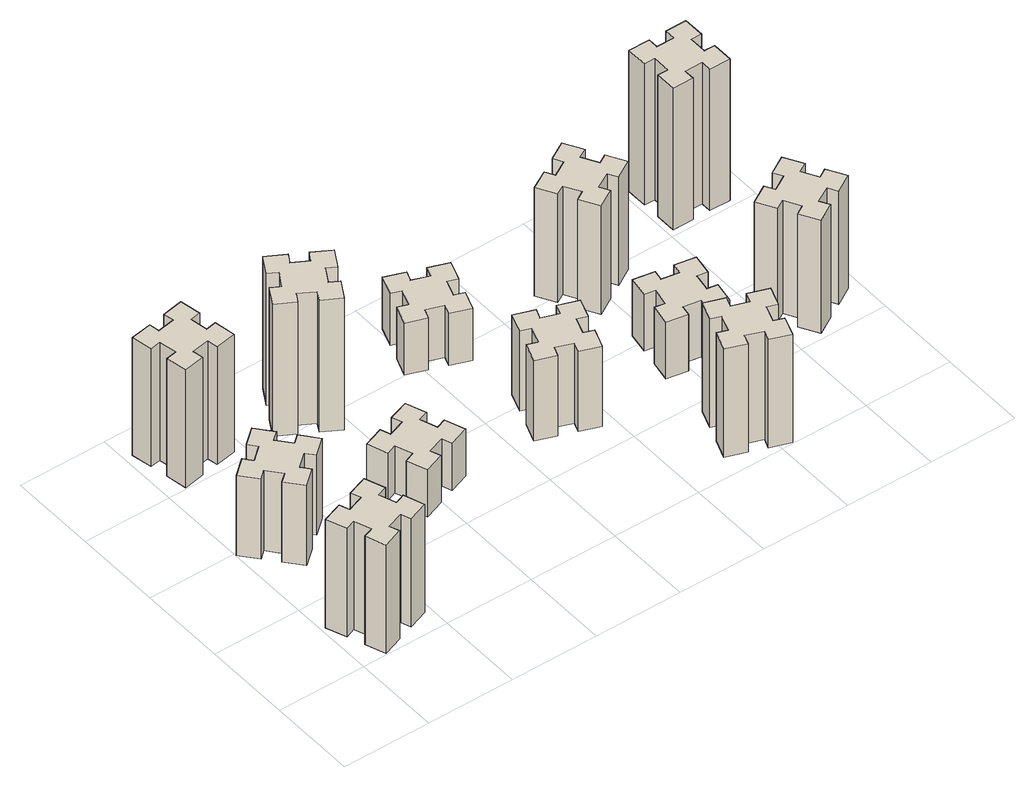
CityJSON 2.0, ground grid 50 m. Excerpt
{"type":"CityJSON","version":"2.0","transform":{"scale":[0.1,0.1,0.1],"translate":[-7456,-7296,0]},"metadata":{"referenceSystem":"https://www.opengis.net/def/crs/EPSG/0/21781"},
"CityObjects":{
"building1":{"type":"Building","attributes":{"class":"1000","function":"1000","usage":"1000","yearOfConstruction":2016,"roofType":"1000","measuredHeight":69,"storeysAboveGround":30,"storeysBelowGround":0},"geometry":[{"type":"Solid","lod":"1","boundaries":[[[[0,1,2,3,4,5,6,7,8,9,10,11,12,13,14,15,16,17,18,19]],[[17,16,20,21]],[[16,15,22,20]],[[15,14,23,22]],[[14,13,24,23]],[[13,12,25,24]],[[12,11,26,25]],[[11,10,27,26]],[[10,9,28,27]],[[9,8,29,28]],[[8,7,30,29]],[[7,6,31,30]],[[6,5,32,31]],[[5,4,33,32]],[[4,3,34,33]],[[3,2,35,34]],[[2,1,36,35]],[[1,0,37,36]],[[0,19,38,37]],[[19,18,39,38]],[[18,17,21,39]],[[24,25,26,27,28,29,30,31,32,33,34,35,36,37,38,39,21,20,22,23]]]]}]},
"building2":{"type":"Building","attributes":{"class":"1000","function":"1000","usage":"1000","yearOfConstruction":2016,"roofType":"1000","measuredHeight":51,"storeysAboveGround":30,"storeysBelowGround":0},"geometry":[{"type":"Solid","lod":"1","boundaries":[[[[40,41,42,43,44,45,46,47,48,49,50,51,52,53,54,55,56,57,58,59]],[[57,56,60,61]],[[56,55,62,60]],[[55,54,63,62]],[[54,53,64,63]],[[53,52,65,64]],[[52,51,66,65]],[[51,50,67,66]],[[50,49,68,67]],[[49,48,69,68]],[[48,47,70,69]],[[47,46,71,70]],[[46,45,72,71]],[[45,44,73,72]],[[44,43,74,73]],[[43,42,75,74]],[[42,41,76,75]],[[41,40,77,76]],[[40,59,78,77]],[[59,58,79,78]],[[58,57,61,79]],[[64,65,66,67,68,69,70,71,72,73,74,75,76,77,78,79,61,60,62,63]]]]}]},
"building3":{"type":"Building","attributes":{"class":"1000","function":"1000","usage":"1000","yearOfConstruction":2016,"roofType":"1000","measuredHeight":75,"storeysAboveGround":30,"storeysBelowGround":0},"geometry":[{"type":"Solid","lod":"1","boundaries":[[[[80,81,82,83,84,85,86,87,88,89,90,91,92,93,94,95,96,97,98,99]],[[97,96,100,101]],[[96,95,102,100]],[[95,94,103,102]],[[94,93,104,103]],[[93,92,105,104]],[[92,91,106,105]],[[91,90,107,106]],[[90,89,108,107]],[[89,88,109,108]],[[88,87,110,109]],[[87,86,111,110]],[[86,85,112,111]],[[85,84,113,112]],[[84,83,114,113]],[[83,82,115,114]],[[82,81,116,115]],[[81,80,117,116]],[[80,99,118,117]],[[99,98,119,118]],[[98,97,101,119]],[[104,105,106,107,108,109,110,111,112,113,114,115,116,117,118,119,101,100,102,103]]]]}]},
"building4":{"type":"Building","attributes":{"class":"1000","function":"1000","usage":"1000","yearOfConstruction":2016,"roofType":"1000","measuredHeight":30,"storeysAboveGround":30,"storeysBelowGround":0},"geometry":[{"type":"Solid","lod":"1","boundaries":[[[[120,121,122,123,124,125,126,127,128,129,130,131,132,133,134,135,136,137,138,139]],[[137,136,140,141]],[[136,135,142,140]],[[135,134,143,142]],[[134,133,144,143]],[[133,132,145,144]],[[132,131,146,145]],[[131,130,147,146]],[[130,129,148,147]],[[129,128,149,148]],[[128,127,150,149]],[[127,126,151,150]],[[126,125,152,151]],[[125,124,153,152]],[[124,123,154,153]],[[123,122,155,154]],[[122,121,156,155]],[[121,120,157,156]],[[120,139,158,157]],[[139,138,159,158]],[[138,137,141,159]],[[144,145,146,147,148,149,150,151,152,153,154,155,156,157,158,159,141,140,142,143]]]]}]},
"building5":{"type":"Building","attributes":{"class":"1000","function":"1000","usage":"1000","yearOfConstruction":2016,"roofType":"1000","measuredHeight":84,"storeysAboveGround":30,"storeysBelowGround":0},"geometry":[{"type":"Solid","lod":"1","boundaries":[[[[160,161,162,163,164,165,166,167,168,169,170,171,172,173,174,175,176,177,178,179]],[[177,176,180,181]],[[176,175,182,180]],[[175,174,183,182]],[[174,173,184,183]],[[173,172,185,184]],[[172,171,186,185]],[[171,170,187,186]],[[170,169,188,187]],[[169,168,189,188]],[[168,167,190,189]],[[167,166,191,190]],[[166,165,192,191]],[[165,164,193,192]],[[164,163,194,193]],[[163,162,195,194]],[[162,161,196,195]],[[161,160,197,196]],[[160,179,198,197]],[[179,178,199,198]],[[178,177,181,199]],[[184,185,186,187,188,189,190,191,192,193,194,195,196,197,198,199,181,180,182,183]]]]}]},
"building6":{"type":"Building","attributes":{"class":"1000","function":"1000","usage":"1000","yearOfConstruction":2016,"roofType":"1000","measuredHeight":51,"storeysAboveGround":30,"storeysBelowGround":0},"geometry":[{"type":"Solid","lod":"1","boundaries":[[[[200,201,202,203,204,205,206,207,208,209,210,211,212,213,214,215,216,217,218,219]],[[217,216,220,221]],[[216,215,222,220]],[[215,214,223,222]],[[214,213,224,223]],[[213,212,225,224]],[[212,211,226,225]],[[211,210,227,226]],[[210,209,228,227]],[[209,208,229,228]],[[208,207,230,229]],[[207,206,231,230]],[[206,205,232,231]],[[205,204,233,232]],[[204,203,234,233]],[[203,202,235,234]],[[202,201,236,235]],[[201,200,237,236]],[[200,219,238,237]],[[219,218,239,238]],[[218,217,221,239]],[[224,225,226,227,228,229,230,231,232,233,234,235,236,237,238,239,221,220,222,223]]]]}]},
"building7":{"type":"Building","attributes":{"class":"1000","function":"1000","usage":"1000","yearOfConstruction":2016,"roofType":"1000","measuredHeight":33,"storeysAboveGround":30,"storeysBelowGround":0},"geometry":[{"type":"Solid","lod":"1","boundaries":[[[[240,241,242,243,244,245,246,247,248,249,250,251,252,253,254,255,256,257,258,259]],[[257,256,260,261]],[[256,255,262,260]],[[255,254,263,262]],[[254,253,264,263]],[[253,252,265,264]],[[252,251,266,265]],[[251,250,267,266]],[[250,249,268,267]],[[249,248,269,268]],[[248,247,270,269]],[[247,246,271,270]],[[246,245,272,271]],[[245,244,273,272]],[[244,243,274,273]],[[243,242,275,274]],[[242,241,276,275]],[[241,240,277,276]],[[240,259,278,277]],[[259,258,279,278]],[[258,257,261,279]],[[264,265,266,267,268,269,270,271,272,273,274,275,276,277,278,279,261,260,262,263]]]]}]},
"building8":{"type":"Building","attributes":{"class":"1000","function":"1000","usage":"1000","yearOfConstruction":2016,"roofType":"1000","measuredHeight":69,"storeysAboveGround":30,"storeysBelowGround":0},"geometry":[{"type":"Solid","lod":"1","boundaries":[[[[280,281,282,283,284,285,286,287,288,289,290,291,292,293,294,295,296,297,298,299]],[[297,296,300,301]],[[296,295,302,300]],[[295,294,303,302]],[[294,293,304,303]],[[293,292,305,304]],[[292,291,306,305]],[[291,290,307,306]],[[290,289,308,307]],[[289,288,309,308]],[[288,287,310,309]],[[287,286,311,310]],[[286,285,312,311]],[[285,284,313,312]],[[284,283,314,313]],[[283,282,315,314]],[[282,281,316,315]],[[281,280,317,316]],[[280,299,318,317]],[[299,298,319,318]],[[298,297,301,319]],[[304,305,306,307,308,309,310,311,312,313,314,315,316,317,318,319,301,300,302,303]]]]}]},
"building9":{"type":"Building","attributes":{"class":"1000","function":"1000","usage":"1000","yearOfConstruction":2016,"roofType":"1000","measuredHeight":36,"storeysAboveGround":30,"storeysBelowGround":0},"geometry":[{"type":"Solid","lod":"1","boundaries":[[[[320,321,322,323,324,325,326,327,328,329,330,331,332,333,334,335,336,337,338,339]],[[337,336,340,341]],[[336,335,342,340]],[[335,334,343,342]],[[334,333,344,343]],[[333,332,345,344]],[[332,331,346,345]],[[331,330,347,346]],[[330,329,348,347]],[[329,328,349,348]],[[328,327,350,349]],[[327,326,351,350]],[[326,325,352,351]],[[325,324,353,352]],[[324,323,354,353]],[[323,322,355,354]],[[322,321,356,355]],[[321,320,357,356]],[[320,339,358,357]],[[339,338,359,358]],[[338,337,341,359]],[[344,345,346,347,348,349,350,351,352,353,354,355,356,357,358,359,341,340,342,343]]]]}]},
"building10":{"type":"Building","attributes":{"class":"1000","function":"1000","usage":"1000","yearOfConstruction":2016,"roofType":"1000","measuredHeight":69,"storeysAboveGround":30,"storeysBelowGround":0},"geometry":[{"type":"Solid","lod":"1","boundaries":[[[[360,361,362,363,364,365,366,367,368,369,370,371,372,373,374,375,376,377,378,379]],[[377,376,380,381]],[[376,375,382,380]],[[375,374,383,382]],[[374,373,384,383]],[[373,372,385,384]],[[372,371,386,385]],[[371,370,387,386]],[[370,369,388,387]],[[369,368,389,388]],[[368,367,390,389]],[[367,366,391,390]],[[366,365,392,391]],[[365,364,393,392]],[[364,363,394,393]],[[363,362,395,394]],[[362,361,396,395]],[[361,360,397,396]],[[360,379,398,397]],[[379,378,399,398]],[[378,377,381,399]],[[384,385,386,387,388,389,390,391,392,393,394,395,396,397,398,399,381,380,382,383]]]]}]},
"building11":{"type":"Building","attributes":{"class":"1000","function":"1000","usage":"1000","yearOfConstruction":2016,"roofType":"1000","measuredHeight":72,"storeysAboveGround":30,"storeysBelowGround":0},"geometry":[{"type":"Solid","lod":"1","boundaries":[[[[400,401,402,403,404,405,406,407,408,409,410,411,412,413,414,415,416,417,418,419]],[[417,416,420,421]],[[416,415,422,420]],[[415,414,423,422]],[[414,413,424,423]],[[413,412,425,424]],[[412,411,426,425]],[[411,410,427,426]],[[410,409,428,427]],[[409,408,429,428]],[[408,407,430,429]],[[407,406,431,430]],[[406,405,432,431]],[[405,404,433,432]],[[404,403,434,433]],[[403,402,435,434]],[[402,401,436,435]],[[401,400,437,436]],[[400,419,438,437]],[[419,418,439,438]],[[418,417,421,439]],[[424,425,426,427,428,429,430,431,432,433,434,435,436,437,438,439,421,420,422,423]]]]}]},
"building12":{"type":"Building","attributes":{"class":"1000","function":"1000","usage":"1000","yearOfConstruction":2016,"roofType":"1000","measuredHeight":90,"storeysAboveGround":30,"storeysBelowGround":0},"geometry":[{"type":"Solid","lod":"1","boundaries":[[[[440,441,442,443,444,445,446,447,448,449,450,451,452,453,454,455,456,457,458,459]],[[457,456,460,461]],[[456,455,462,460]],[[455,454,463,462]],[[454,453,464,463]],[[453,452,465,464]],[[452,451,466,465]],[[451,450,467,466]],[[450,449,468,467]],[[449,448,469,468]],[[448,447,470,469]],[[447,446,471,470]],[[446,445,472,471]],[[445,444,473,472]],[[444,443,474,473]],[[443,442,475,474]],[[442,441,476,475]],[[441,440,477,476]],[[440,459,478,477]],[[459,458,479,478]],[[458,457,461,479]],[[464,465,466,467,468,469,470,471,472,473,474,475,476,477,478,479,461,460,462,463]]]]}]}
},
"vertices":[
[236,105,0],[330,139,0],[350,83,0],[463,124,0],[422,237,0],[366,216,0],[332,310,0],[388,330,0],[347,443,0],[234,402,0],[255,346,0],[161,312,0],[140,368,0],[27,327,0],[69,214,0],[125,235,0],[159,141,0],[103,120,0],[144,7,0],[257,49,0],[159,141,690],[103,120,690],[125,235,690],[69,214,690],[27,327,690],[140,368,690],[161,312,690],[255,346,690],[234,402,690],[347,443,690],[388,330,690],[332,310,690],[366,216,690],[422,237,690],[463,124,690],[350,83,690],[330,139,690],[236,105,690],[257,49,690],[144,7,690],
[213,1082,0],[136,1017,0],[98,1063,0],[6,986,0],[83,894,0],[129,933,0],[193,856,0],[147,818,0],[224,726,0],[316,803,0],[278,849,0],[354,913,0],[393,867,0],[485,944,0],[408,1036,0],[362,998,0],[297,1074,0],[343,1113,0],[266,1205,0],[174,1128,0],[297,1074,510],[343,1113,510],[362,998,510],[408,1036,510],[485,944,510],[393,867,510],[354,913,510],[278,849,510],[316,803,510],[224,726,510],[147,818,510],[193,856,510],[129,933,510],[83,894,510],[6,986,510],[98,1063,510],[136,1017,510],[213,1082,510],[174,1128,510],[266,1205,510],
[362,1675,0],[345,1774,0],[404,1784,0],[383,1902,0],[265,1881,0],[275,1822,0],[177,1805,0],[167,1864,0],[48,1843,0],[69,1725,0],[128,1735,0],[146,1637,0],[87,1627,0],[107,1508,0],[226,1529,0],[215,1588,0],[314,1606,0],[324,1547,0],[442,1567,0],[421,1686,0],[314,1606,750],[324,1547,750],[215,1588,750],[226,1529,750],[107,1508,750],[87,1627,750],[146,1637,750],[128,1735,750],[69,1725,750],[48,1843,750],[167,1864,750],[177,1805,750],[275,1822,750],[265,1881,750],[383,1902,750],[404,1784,750],[345,1774,750],[362,1675,750],[421,1686,750],[442,1567,750],
[976,745,0],[1070,779,0],[1090,723,0],[1203,764,0],[1162,877,0],[1106,856,0],[1072,950,0],[1128,970,0],[1087,1083,0],[974,1042,0],[995,986,0],[901,952,0],[880,1008,0],[767,967,0],[809,854,0],[865,875,0],[899,781,0],[843,760,0],[884,647,0],[997,689,0],[899,781,300],[843,760,300],[865,875,300],[809,854,300],[767,967,300],[880,1008,300],[901,952,300],[995,986,300],[974,1042,300],[1087,1083,300],[1128,970,300],[1072,950,300],[1106,856,300],[1162,877,300],[1203,764,300],[1090,723,300],[1070,779,300],[976,745,300],[997,689,300],[884,647,300],
[787,1535,0],[874,1485,0],[844,1433,0],[948,1373,0],[1008,1477,0],[956,1507,0],[1006,1594,0],[1058,1564,0],[1118,1668,0],[1014,1728,0],[984,1676,0],[897,1726,0],[927,1778,0],[823,1838,0],[763,1734,0],[815,1704,0],[765,1617,0],[713,1647,0],[653,1543,0],[757,1483,0],[765,1617,840],[713,1647,840],[815,1704,840],[763,1734,840],[823,1838,840],[927,1778,840],[897,1726,840],[984,1676,840],[1014,1728,840],[1118,1668,840],[1058,1564,840],[1006,1594,840],[956,1507,840],[1008,1477,840],[948,1373,840],[844,1433,840],[874,1485,840],[787,1535,840],[757,1483,840],[653,1543,840],
[1910,952,0],[1816,986,0],[1837,1042,0],[1724,1083,0],[1683,970,0],[1739,950,0],[1705,856,0],[1649,877,0],[1607,764,0],[1720,723,0],[1741,779,0],[1835,745,0],[1814,689,0],[1927,647,0],[1968,760,0],[1912,781,0],[1946,875,0],[2002,854,0],[2043,967,0],[1930,1008,0],[1946,875,510],[2002,854,510],[1912,781,510],[1968,760,510],[1927,647,510],[1814,689,510],[1835,745,510],[1741,779,510],[1720,723,510],[1607,764,510],[1649,877,510],[1705,856,510],[1739,950,510],[1683,970,510],[1724,1083,510],[1837,1042,510],[1816,986,510],[1910,952,510],[1930,1008,510],[2043,967,510],
[1541,1519,0],[1635,1485,0],[1614,1429,0],[1727,1387,0],[1768,1500,0],[1712,1521,0],[1746,1615,0],[1802,1594,0],[1843,1707,0],[1730,1748,0],[1710,1692,0],[1616,1726,0],[1637,1782,0],[1524,1823,0],[1483,1710,0],[1539,1690,0],[1505,1596,0],[1449,1617,0],[1407,1504,0],[1520,1463,0],[1505,1596,330],[1449,1617,330],[1539,1690,330],[1483,1710,330],[1524,1823,330],[1637,1782,330],[1616,1726,330],[1710,1692,330],[1730,1748,330],[1843,1707,330],[1802,1594,330],[1746,1615,330],[1712,1521,330],[1768,1500,330],[1727,1387,330],[1614,1429,330],[1635,1485,330],[1541,1519,330],[1520,1463,330],[1407,1504,330],
[2552,141,0],[2586,235,0],[2642,214,0],[2683,327,0],[2570,368,0],[2550,312,0],[2456,346,0],[2477,402,0],[2364,443,0],[2323,330,0],[2379,310,0],[2345,216,0],[2289,237,0],[2247,124,0],[2360,83,0],[2381,139,0],[2475,105,0],[2454,49,0],[2567,7,0],[2608,120,0],[2475,105,690],[2454,49,690],[2381,139,690],[2360,83,690],[2247,124,690],[2289,237,690],[2345,216,690],[2379,310,690],[2323,330,690],[2364,443,690],[2477,402,690],[2456,346,690],[2550,312,690],[2570,368,690],[2683,327,690],[2642,214,690],[2586,235,690],[2552,141,690],[2608,120,690],[2567,7,690],
[2497,766,0],[2595,748,0],[2585,689,0],[2703,668,0],[2724,787,0],[2665,797,0],[2682,895,0],[2741,885,0],[2762,1003,0],[2644,1024,0],[2634,965,0],[2535,982,0],[2546,1041,0],[2427,1062,0],[2407,944,0],[2466,934,0],[2448,835,0],[2389,846,0],[2368,727,0],[2487,707,0],[2448,835,360],[2389,846,360],[2466,934,360],[2407,944,360],[2427,1062,360],[2546,1041,360],[2535,982,360],[2634,965,360],[2644,1024,360],[2762,1003,360],[2741,885,360],[2682,895,360],[2665,797,360],[2724,787,360],[2703,668,360],[2585,689,360],[2595,748,360],[2497,766,360],[2487,707,360],[2368,727,360],
[2586,1517,0],[2536,1604,0],[2588,1634,0],[2528,1738,0],[2424,1678,0],[2454,1626,0],[2367,1576,0],[2337,1628,0],[2233,1568,0],[2293,1464,0],[2345,1494,0],[2395,1407,0],[2343,1377,0],[2403,1273,0],[2507,1333,0],[2477,1385,0],[2564,1435,0],[2594,1383,0],[2698,1443,0],[2638,1547,0],[2564,1435,690],[2594,1383,690],[2477,1385,690],[2507,1333,690],[2403,1273,690],[2343,1377,690],[2395,1407,690],[2345,1494,690],[2293,1464,690],[2233,1568,690],[2337,1628,690],[2367,1576,690],[2454,1626,690],[2424,1678,690],[2528,1738,690],[2588,1634,690],[2536,1604,690],[2586,1517,690],[2638,1547,690],[2698,1443,690],
[3326,777,0],[3276,864,0],[3328,894,0],[3268,998,0],[3164,938,0],[3194,886,0],[3107,836,0],[3077,888,0],[2973,828,0],[3033,724,0],[3085,754,0],[3135,667,0],[3083,637,0],[3143,533,0],[3247,593,0],[3217,645,0],[3304,695,0],[3334,643,0],[3438,703,0],[3378,807,0],[3304,695,720],[3334,643,720],[3217,645,720],[3247,593,720],[3143,533,720],[3083,637,720],[3135,667,720],[3085,754,720],[3033,724,720],[2973,828,720],[3077,888,720],[3107,836,720],[3194,886,720],[3164,938,720],[3268,998,720],[3328,894,720],[3276,864,720],[3326,777,720],[3378,807,720],[3438,703,720],
[3155,1595,0],[3255,1595,0],[3255,1535,0],[3375,1535,0],[3375,1655,0],[3315,1655,0],[3315,1755,0],[3375,1755,0],[3375,1875,0],[3255,1875,0],[3255,1815,0],[3155,1815,0],[3155,1875,0],[3035,1875,0],[3035,1755,0],[3095,1755,0],[3095,1655,0],[3035,1655,0],[3035,1535,0],[3155,1535,0],[3095,1655,900],[3035,1655,900],[3095,1755,900],[3035,1755,900],[3035,1875,900],[3155,1875,900],[3155,1815,900],[3255,1815,900],[3255,1875,900],[3375,1875,900],[3375,1755,900],[3315,1755,900],[3315,1655,900],[3375,1655,900],[3375,1535,900],[3255,1535,900],[3255,1595,900],[3155,1595,900],[3155,1535,900],[3035,1535,900]
]}
